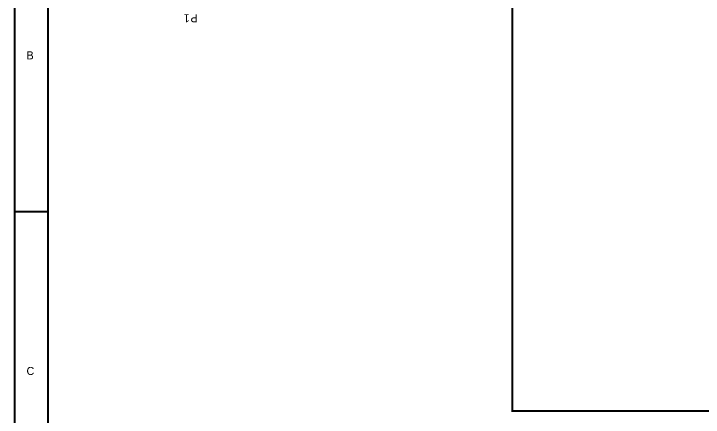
# Model space of a CAD drawing. Header units: millimetres. Extents: x 0 to 11.5, y 0 to 7.6.
# Drawn here: x -0.004 to 4.151, y 2.563 to 4.991 of the extents above; entities that cross this region are included whole.
import ezdxf

# ---------------------------------------------------------------- set-up
doc = ezdxf.new("R2010")
doc.units = ezdxf.units.MM
doc.header["$MEASUREMENT"] = 0
doc.layers.add('Sheet', color=255, linetype='Continuous')

msp = doc.modelspace()

# ---------------------------------------------------------------- linework, layer by layer
at = {"layer": 'Sheet'}
for points, const_width in [([(0.0015, 7.6), (11.4989, 7.6), (11.4989, 0), (0.0015, 0), (0.0015, 7.6)], 0.0118), ([(0.0015, 7.6), (0.0015, 0), (11.4989, 0), (11.4989, 7.6), (0.0015, 7.6), (0.0015, 7.6)], 0.0039), ([(0.2013, 7.3998), (11.2991, 7.3998), (11.2991, 0.1998), (0.2013, 0.1998), (0.2013, 7.3998)], 0.0118), ([(0.2013, 7.3998), (0.2013, 0.1998), (11.2991, 0.1998), (11.2991, 7.3998), (0.2013, 7.3998), (0.2013, 7.3998)], 0.0039)]:
    msp.add_lwpolyline(points, close=True, dxfattribs=dict(at, const_width=const_width))
at = {"layer": 'Sheet', "const_width": 0.0118}
for points in [[(2.7009, 6.1), (3.0009, 6.1), (3.0009, 5.0998), (3.0009, 2.5997), (5.0003, 2.5997)], [(0.0015, 3.8), (0.2013, 3.8)]]:
    msp.add_lwpolyline(points, dxfattribs=at)

# ---------------------------------------------------------------- texts
at = {"layer": 'Sheet'}
for s, p in [('1', (1.0553, 4.9883)), ('P', (1.1036, 4.9883))]:
    msp.add_text(s, height=0.0483, rotation=180, dxfattribs=at).set_placement(p)
for s, p in [('B', (0.0724, 4.7168)), ('C', (0.0724, 2.8168))]:
    msp.add_text(s, height=0.0483, dxfattribs=at).set_placement(p)

doc.saveas('drawing.dxf')
